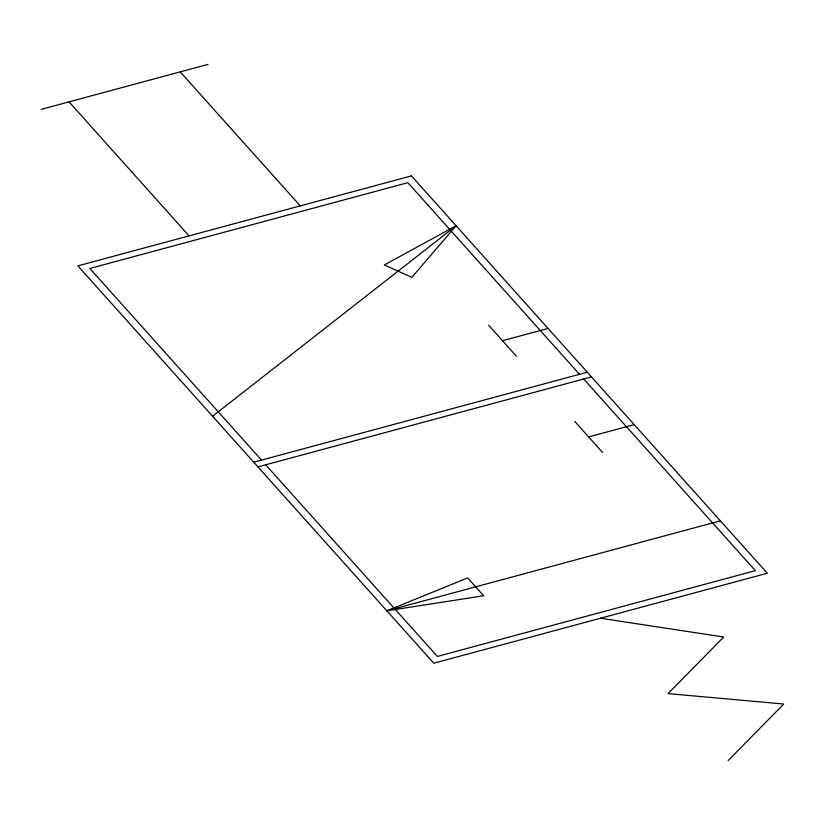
<?xml version="1.0" encoding="UTF-8"?>
<svg xmlns="http://www.w3.org/2000/svg" width="825" height="825" viewBox="0 0 825 825"><rect width="100%" height="100%" fill="white"/><g stroke="black" fill="none" stroke-linecap="round" stroke-linejoin="round"><path stroke-width="1.24" d="M456.101 225.761L411.861 277.334L384.326 264.949L456.101 225.761L212.582 416.254M728.093 760.629L783.75 704.014L668.075 693.619L723.731 637.003L600.548 618.234M386.843 610.809L467.682 577.923L483.667 595.774L386.843 610.809L720.38 520.833M41.25 109.364L208.024 64.371M502.497 340.715L548.058 328.433M253.739 462.196L587.276 372.219M257.936 466.888L591.484 376.912M588.658 436.92L634.219 424.627M579.501 374.323L407.849 182.676L89.873 268.465L261.515 460.103M583.698 379.005L755.339 570.653L437.363 656.432L265.722 464.795M488.606 325.205L516.388 356.225M574.767 421.41L602.549 452.43M180.221 71.868L300.259 205.879M69.042 101.867L189.069 235.878M411.438 175.89L77.89 265.867L433.785 663.217L767.322 573.241L411.438 175.89"/></g></svg>
